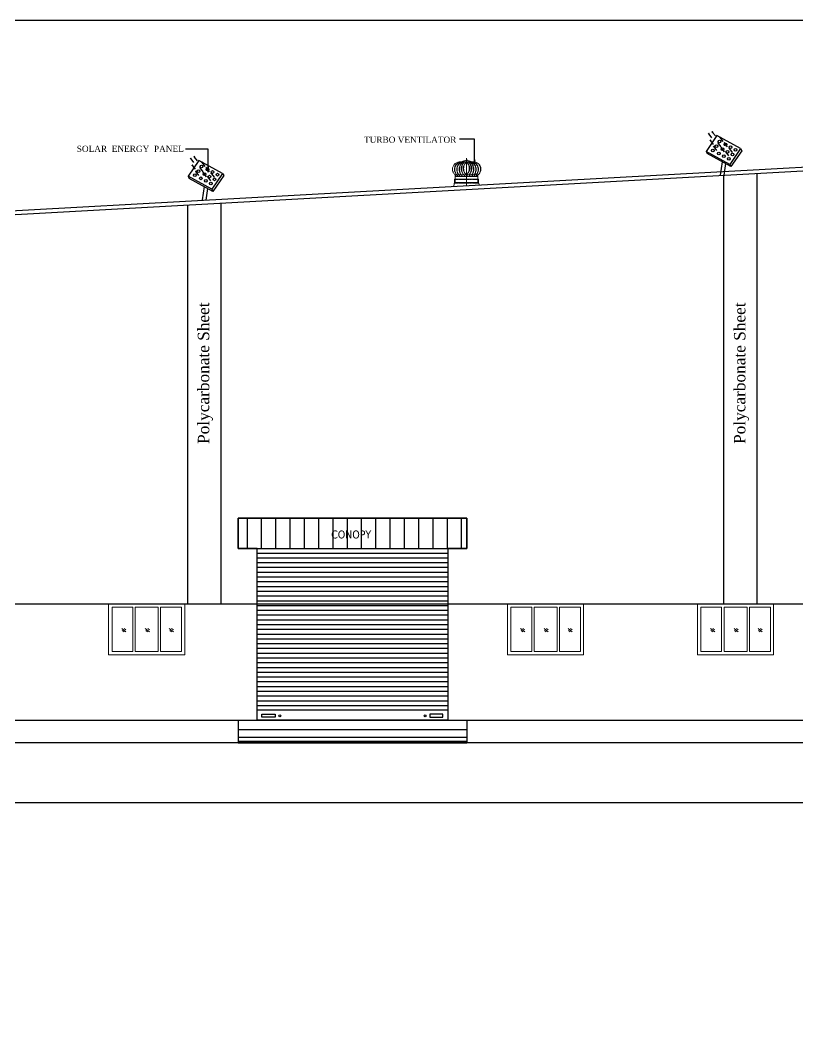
# Model space of a CAD drawing. Header units: metres. Extents: x 31037 to 31490, y -4422 to -3483.
# Drawn here: x 31231.13 to 31251.54, y -4395.07 to -4368.61 of the extents above; entities that cross this region are included whole.
import ezdxf

# ---------------------------------------------------------------- set-up
doc = ezdxf.new("R2010")
doc.units = ezdxf.units.M
doc.header["$LTSCALE"] = 30
doc.header["$MEASUREMENT"] = 0
doc.linetypes.add('DASHDOT', pattern=[1, 0.5, -0.25, 0, -0.25])
doc.layers.get('0').update_dxf_attribs({"color": 30, "lineweight": 40})
for name, color, linetype in [('COLUMN', 2, 'Continuous'), ('JSC-1A-Thin', 254, 'Continuous'), ('JSC-B-Main Wall', 20, 'Continuous'), ('OBJ', 5, 'Continuous')]:
    doc.layers.add(name, color=color, linetype=linetype)
for name, color, linetype, lineweight in [('DIM', 5, 'Continuous', 25), ('HAT', 8, 'Continuous', 18), ('JSC-K-Text 2', 7, 'Continuous', 20), ('JSC-S-Joinerys', 126, 'Continuous', 18), ('TEXT', 11, 'Continuous', 30), ('WINDOW', 3, 'Continuous', 30)]:
    doc.layers.add(name, color=color, linetype=linetype, lineweight=lineweight)
doc.styles.add('DIM', font='times.ttf')
doc.styles.add('JSC-Tahoma', font='tahoma.ttf')
doc.styles.add('ROMANS', font='stylu.ttf', dxfattribs={"width": 0.75})
doc.styles.get("Standard").update_dxf_attribs({"font": 'times.ttf', "height": 0.05})
doc.dimstyles.new('STANDARD$7', dxfattribs={"dimtxt": 0.18, "dimasz": 7, "dimexe": 0.18, "dimexo": 0.0625, "dimgap": 0.09, "dimtad": 0, "dimtih": 1, "dimtoh": 1, "dimdec": 3, "dimzin": 0, "dimdsep": 46, "dimtxsty": 'ROMANS', "dimcen": 0.09, "dimclrd": 3, "dimclrt": 2, "dimaunit": 1, "dimadec": 0, "dimazin": 0, "dimtfac": 1, "dimtdec": 3, "dimtofl": 0, "dimtmove": 2, "dimatfit": 3, "dimfxl": 0, "dimtolj": 1, "dimtzin": 0, "dimarcsym": 0})

# ---------------------------------------------------------------- blocks, each defined once
blk = doc.blocks.new('EGEGRE')
at = {"layer": 'JSC-1A-Thin', "lineweight": 9, "extrusion": (0.000697341, -0.000131776, 1)}
blk.add_line((17325.445, -5309.269, 0), (17325.436, -5309.368), dxfattribs=at)
at = {"layer": 'JSC-1A-Thin', "lineweight": 9, "extrusion": (0.000697341, -0.000131776, 1), "elevation": 12.781}
for points in [[(17325.593, -5308.71), (17325.574, -5308.71), (17325.556, -5308.712), (17325.536, -5308.717), (17325.519, -5308.724), (17325.501, -5308.731), (17325.485, -5308.74), (17325.469, -5308.752), (17325.455, -5308.764), (17325.442, -5308.779), (17325.431, -5308.793), (17325.421, -5308.809), (17325.412, -5308.827), (17325.405, -5308.844), (17325.401, -5308.862), (17325.398, -5308.881), (17325.397, -5308.9), (17325.397, -5308.919), (17325.401, -5308.938), (17325.405, -5308.957), (17325.411, -5308.974), (17325.419, -5308.992), (17325.428, -5309.008), (17325.439, -5309.023), (17325.452, -5309.038), (17325.466, -5309.05)], [(17325.625, -5308.71), (17325.606, -5308.712), (17325.587, -5308.716), (17325.569, -5308.722), (17325.551, -5308.731), (17325.535, -5308.74), (17325.52, -5308.752), (17325.505, -5308.764), (17325.493, -5308.777), (17325.48, -5308.792), (17325.471, -5308.808), (17325.462, -5308.826), (17325.456, -5308.844), (17325.451, -5308.862), (17325.448, -5308.881), (17325.447, -5308.9), (17325.447, -5308.919), (17325.449, -5308.937), (17325.453, -5308.956), (17325.459, -5308.973), (17325.468, -5308.991), (17325.476, -5309.008), (17325.487, -5309.023), (17325.499, -5309.038), (17325.514, -5309.05)], [(17325.625, -5308.71), (17325.605, -5308.715), (17325.587, -5308.721), (17325.568, -5308.729), (17325.551, -5308.739), (17325.535, -5308.75), (17325.52, -5308.764), (17325.506, -5308.779), (17325.495, -5308.793), (17325.484, -5308.811), (17325.475, -5308.829), (17325.468, -5308.847), (17325.462, -5308.867), (17325.459, -5308.885), (17325.458, -5308.905), (17325.459, -5308.926), (17325.461, -5308.946), (17325.466, -5308.965), (17325.472, -5308.984), (17325.48, -5309.002), (17325.489, -5309.019), (17325.501, -5309.035), (17325.514, -5309.05)], [(17325.652, -5308.71), (17325.633, -5308.717), (17325.614, -5308.726), (17325.597, -5308.736), (17325.581, -5308.748), (17325.567, -5308.762), (17325.553, -5308.777), (17325.541, -5308.793), (17325.531, -5308.81), (17325.523, -5308.828), (17325.516, -5308.847), (17325.512, -5308.866), (17325.508, -5308.885), (17325.507, -5308.906), (17325.508, -5308.926), (17325.512, -5308.946), (17325.516, -5308.965), (17325.523, -5308.984), (17325.532, -5309.002), (17325.542, -5309.019), (17325.553, -5309.036), (17325.568, -5309.05)], [(17325.652, -5308.71), (17325.633, -5308.718), (17325.616, -5308.729), (17325.599, -5308.741), (17325.584, -5308.754), (17325.57, -5308.768), (17325.558, -5308.785), (17325.547, -5308.802), (17325.537, -5308.82), (17325.53, -5308.839), (17325.524, -5308.858), (17325.52, -5308.878), (17325.517, -5308.899), (17325.517, -5308.919), (17325.52, -5308.939), (17325.523, -5308.959), (17325.528, -5308.98), (17325.535, -5308.998), (17325.545, -5309.017), (17325.556, -5309.033), (17325.568, -5309.049)], [(17325.679, -5308.709), (17325.662, -5308.72), (17325.645, -5308.733), (17325.631, -5308.747), (17325.617, -5308.763), (17325.605, -5308.78), (17325.595, -5308.798), (17325.586, -5308.817), (17325.579, -5308.837), (17325.574, -5308.856), (17325.57, -5308.877), (17325.569, -5308.898), (17325.57, -5308.919), (17325.572, -5308.939), (17325.577, -5308.959), (17325.583, -5308.98), (17325.592, -5308.998), (17325.602, -5309.017), (17325.613, -5309.034), (17325.626, -5309.05)], [(17325.679, -5308.709), (17325.663, -5308.722), (17325.648, -5308.737), (17325.634, -5308.754), (17325.622, -5308.77), (17325.611, -5308.789), (17325.602, -5308.808), (17325.593, -5308.828), (17325.587, -5308.848), (17325.584, -5308.869), (17325.581, -5308.89), (17325.581, -5308.911), (17325.582, -5308.932), (17325.586, -5308.954), (17325.591, -5308.974), (17325.597, -5308.994), (17325.606, -5309.013), (17325.616, -5309.032), (17325.629, -5309.05)], [(17325.593, -5308.71), (17325.939, -5308.71)], [(17325.907, -5308.71), (17325.885, -5308.699), (17325.861, -5308.691), (17325.838, -5308.684), (17325.815, -5308.679), (17325.79, -5308.676), (17325.766, -5308.675), (17325.742, -5308.676), (17325.716, -5308.679), (17325.693, -5308.684), (17325.67, -5308.691), (17325.647, -5308.699), (17325.625, -5308.71)], [(17325.713, -5308.71), (17325.698, -5308.722), (17325.683, -5308.737), (17325.67, -5308.754), (17325.659, -5308.77), (17325.649, -5308.788), (17325.641, -5308.807), (17325.634, -5308.826), (17325.629, -5308.846), (17325.626, -5308.866), (17325.625, -5308.886), (17325.626, -5308.906), (17325.629, -5308.927), (17325.633, -5308.946), (17325.639, -5308.966), (17325.647, -5308.985), (17325.657, -5309.003), (17325.668, -5309.02), (17325.681, -5309.036), (17325.695, -5309.051)], [(17325.713, -5308.709), (17325.698, -5308.725), (17325.684, -5308.743), (17325.672, -5308.761), (17325.662, -5308.781), (17325.653, -5308.801), (17325.647, -5308.821), (17325.641, -5308.844), (17325.639, -5308.865), (17325.637, -5308.887), (17325.638, -5308.909), (17325.641, -5308.931), (17325.645, -5308.952), (17325.652, -5308.973), (17325.66, -5308.994), (17325.67, -5309.013), (17325.681, -5309.032), (17325.695, -5309.05)], [(17325.765, -5308.71), (17325.75, -5308.722), (17325.735, -5308.737), (17325.723, -5308.752), (17325.712, -5308.768), (17325.702, -5308.785), (17325.694, -5308.803), (17325.688, -5308.821), (17325.684, -5308.841), (17325.681, -5308.86), (17325.68, -5308.88), (17325.681, -5308.9), (17325.684, -5308.919), (17325.689, -5308.938), (17325.695, -5308.957), (17325.703, -5308.975), (17325.713, -5308.992), (17325.724, -5309.009), (17325.737, -5309.023), (17325.751, -5309.037), (17325.767, -5309.049)], [(17325.766, -5308.71), (17325.75, -5308.725), (17325.737, -5308.741), (17325.725, -5308.758), (17325.714, -5308.777), (17325.706, -5308.797), (17325.699, -5308.817), (17325.694, -5308.837), (17325.691, -5308.858), (17325.69, -5308.88), (17325.691, -5308.901), (17325.694, -5308.922), (17325.699, -5308.943), (17325.706, -5308.963), (17325.714, -5308.983), (17325.725, -5309.001), (17325.737, -5309.019), (17325.75, -5309.035), (17325.766, -5309.05)], [(17325.754, -5308.667), (17325.777, -5308.667), (17325.777, -5308.674), (17325.754, -5308.674), (17325.754, -5308.667)], [(17325.761, -5308.637), (17325.77, -5308.637)], [(17325.761, -5308.637), (17325.761, -5308.667)], [(17325.762, -5309.05), (17325.777, -5309.035), (17325.79, -5309.019), (17325.803, -5309.001), (17325.813, -5308.983), (17325.822, -5308.963), (17325.828, -5308.943), (17325.834, -5308.922), (17325.836, -5308.901), (17325.837, -5308.88), (17325.836, -5308.858), (17325.834, -5308.837), (17325.828, -5308.817), (17325.822, -5308.797), (17325.813, -5308.777), (17325.803, -5308.758), (17325.79, -5308.741), (17325.777, -5308.725), (17325.762, -5308.71)], [(17325.762, -5309.049), (17325.777, -5309.037), (17325.791, -5309.023), (17325.804, -5309.009), (17325.815, -5308.992), (17325.825, -5308.975), (17325.834, -5308.957), (17325.84, -5308.938), (17325.844, -5308.919), (17325.848, -5308.9), (17325.848, -5308.88), (17325.848, -5308.86), (17325.844, -5308.841), (17325.84, -5308.821), (17325.834, -5308.803), (17325.826, -5308.785), (17325.817, -5308.768), (17325.806, -5308.752), (17325.793, -5308.737), (17325.779, -5308.722), (17325.763, -5308.71)], [(17325.77, -5308.637), (17325.77, -5308.667)], [(17325.833, -5309.05), (17325.846, -5309.032), (17325.858, -5309.013), (17325.868, -5308.994), (17325.876, -5308.973), (17325.882, -5308.952), (17325.887, -5308.931), (17325.89, -5308.909), (17325.89, -5308.887), (17325.889, -5308.865), (17325.886, -5308.844), (17325.881, -5308.821), (17325.874, -5308.801), (17325.866, -5308.781), (17325.855, -5308.761), (17325.844, -5308.743), (17325.83, -5308.725), (17325.815, -5308.709)], [(17325.834, -5309.051), (17325.848, -5309.036), (17325.86, -5309.02), (17325.871, -5309.003), (17325.881, -5308.985), (17325.889, -5308.966), (17325.895, -5308.946), (17325.899, -5308.927), (17325.903, -5308.906), (17325.903, -5308.886), (17325.903, -5308.866), (17325.899, -5308.846), (17325.894, -5308.826), (17325.888, -5308.807), (17325.88, -5308.788), (17325.869, -5308.77), (17325.859, -5308.754), (17325.845, -5308.737), (17325.831, -5308.722), (17325.815, -5308.71)], [(17325.9, -5309.05), (17325.912, -5309.032), (17325.922, -5309.013), (17325.931, -5308.994), (17325.937, -5308.974), (17325.942, -5308.954), (17325.946, -5308.932), (17325.947, -5308.911), (17325.946, -5308.89), (17325.944, -5308.869), (17325.941, -5308.848), (17325.935, -5308.828), (17325.927, -5308.808), (17325.917, -5308.789), (17325.907, -5308.77), (17325.894, -5308.754), (17325.88, -5308.737), (17325.865, -5308.722), (17325.849, -5308.709)], [(17325.903, -5309.05), (17325.915, -5309.034), (17325.927, -5309.017), (17325.936, -5308.998), (17325.945, -5308.98), (17325.951, -5308.959), (17325.955, -5308.939), (17325.959, -5308.919), (17325.959, -5308.898), (17325.958, -5308.877), (17325.955, -5308.856), (17325.95, -5308.837), (17325.942, -5308.817), (17325.934, -5308.798), (17325.923, -5308.78), (17325.911, -5308.763), (17325.898, -5308.747), (17325.882, -5308.733), (17325.867, -5308.72), (17325.849, -5308.709)], [(17325.961, -5309.049), (17325.973, -5309.033), (17325.983, -5309.017), (17325.992, -5308.998), (17326, -5308.98), (17326.005, -5308.959), (17326.009, -5308.939), (17326.011, -5308.919), (17326.011, -5308.899), (17326.009, -5308.878), (17326.005, -5308.858), (17325.999, -5308.839), (17325.991, -5308.82), (17325.982, -5308.802), (17325.971, -5308.785), (17325.959, -5308.768), (17325.944, -5308.754), (17325.929, -5308.741), (17325.913, -5308.729), (17325.895, -5308.718), (17325.877, -5308.71)], [(17325.961, -5309.05), (17325.974, -5309.036), (17325.986, -5309.019), (17325.997, -5309.002), (17326.005, -5308.984), (17326.012, -5308.965), (17326.017, -5308.946), (17326.02, -5308.926), (17326.02, -5308.906), (17326.02, -5308.885), (17326.017, -5308.866), (17326.012, -5308.847), (17326.005, -5308.828), (17325.997, -5308.81), (17325.987, -5308.793), (17325.974, -5308.777), (17325.961, -5308.762), (17325.946, -5308.748), (17325.931, -5308.736), (17325.914, -5308.726), (17325.896, -5308.717), (17325.877, -5308.71)], [(17325.903, -5308.71), (17325.922, -5308.712), (17325.941, -5308.716), (17325.959, -5308.722), (17325.976, -5308.731), (17325.992, -5308.74), (17326.007, -5308.752), (17326.022, -5308.764), (17326.035, -5308.777), (17326.047, -5308.792), (17326.056, -5308.808), (17326.065, -5308.826), (17326.072, -5308.844), (17326.077, -5308.862), (17326.08, -5308.881), (17326.081, -5308.9), (17326.08, -5308.919), (17326.078, -5308.937), (17326.074, -5308.956), (17326.068, -5308.973), (17326.06, -5308.991), (17326.051, -5309.008), (17326.04, -5309.023), (17326.028, -5309.038), (17326.014, -5309.05), (17326.027, -5309.035), (17326.038, -5309.019), (17326.049, -5309.002), (17326.056, -5308.984), (17326.063, -5308.965), (17326.068, -5308.946), (17326.07, -5308.926), (17326.07, -5308.905), (17326.069, -5308.885), (17326.066, -5308.867), (17326.06, -5308.847), (17326.053, -5308.829), (17326.045, -5308.811), (17326.034, -5308.793), (17326.022, -5308.779), (17326.008, -5308.764), (17325.994, -5308.75), (17325.978, -5308.739), (17325.96, -5308.729), (17325.942, -5308.721), (17325.923, -5308.715), (17325.904, -5308.71)], [(17326.065, -5309.049), (17326.08, -5309.038), (17326.093, -5309.024), (17326.106, -5309.01), (17326.116, -5308.994), (17326.126, -5308.977), (17326.133, -5308.961), (17326.138, -5308.943), (17326.142, -5308.923), (17326.144, -5308.905), (17326.144, -5308.886), (17326.142, -5308.867), (17326.138, -5308.849), (17326.132, -5308.831), (17326.125, -5308.814), (17326.116, -5308.798), (17326.105, -5308.782), (17326.092, -5308.767), (17326.079, -5308.754), (17326.063, -5308.743), (17326.049, -5308.733), (17326.031, -5308.724), (17326.013, -5308.718), (17325.995, -5308.713), (17325.977, -5308.71), (17325.958, -5308.709), (17325.939, -5308.71)], [(17326.066, -5309.05), (17326.08, -5309.038), (17326.093, -5309.023), (17326.104, -5309.008), (17326.114, -5308.992), (17326.122, -5308.974), (17326.127, -5308.957), (17326.132, -5308.938), (17326.135, -5308.919), (17326.135, -5308.9), (17326.134, -5308.881), (17326.131, -5308.862), (17326.126, -5308.844), (17326.12, -5308.827), (17326.111, -5308.809), (17326.101, -5308.793), (17326.09, -5308.779), (17326.077, -5308.764), (17326.063, -5308.752), (17326.047, -5308.74), (17326.031, -5308.731), (17326.013, -5308.724), (17325.996, -5308.717), (17325.977, -5308.712), (17325.959, -5308.71), (17325.94, -5308.71)], [(17325.441, -5309.268), (17325.466, -5309.268)], [(17325.451, -5309.159), (17326.08, -5309.159)], [(17326.08, -5309.254), (17325.451, -5309.254), (17325.451, -5309.159)], [(17325.466, -5309.05), (17326.066, -5309.05)], [(17325.466, -5309.05), (17325.497, -5309.093)], [(17325.466, -5309.159), (17325.466, -5309.05)], [(17325.466, -5309.093), (17326.066, -5309.093)], [(17325.466, -5309.169), (17325.467, -5309.169)], [(17325.466, -5309.169), (17325.466, -5309.17)], [(17325.466, -5309.172), (17325.466, -5309.173)], [(17325.466, -5309.174), (17325.466, -5309.176)], [(17325.466, -5309.176), (17325.466, -5309.178)], [(17325.466, -5309.179), (17325.466, -5309.182)], [(17325.466, -5309.182), (17325.466, -5309.184)], [(17325.466, -5309.184), (17325.466, -5309.186)], [(17325.466, -5309.187), (17325.466, -5309.19)], [(17325.466, -5309.191), (17325.466, -5309.192)], [(17325.466, -5309.193), (17325.466, -5309.195)], [(17325.466, -5309.195), (17325.466, -5309.197)], [(17325.466, -5309.199), (17325.466, -5309.201)], [(17325.466, -5309.201), (17325.466, -5309.203)], [(17325.466, -5309.203), (17325.466, -5309.205)], [(17325.466, -5309.206), (17325.466, -5309.209)], [(17325.466, -5309.209), (17325.466, -5309.211)], [(17325.466, -5309.212), (17325.466, -5309.214)], [(17325.466, -5309.214), (17325.466, -5309.217)], [(17325.466, -5309.218), (17325.466, -5309.22)], [(17325.466, -5309.22), (17325.466, -5309.222)], [(17325.466, -5309.222), (17325.466, -5309.224)], [(17325.466, -5309.225), (17325.466, -5309.228)], [(17325.466, -5309.228), (17325.466, -5309.23)], [(17325.466, -5309.231), (17325.466, -5309.232)], [(17325.466, -5309.233), (17325.466, -5309.236)], [(17325.466, -5309.237), (17325.466, -5309.239)], [(17325.466, -5309.239), (17325.466, -5309.241)], [(17325.466, -5309.241), (17325.466, -5309.243)], [(17325.466, -5309.245), (17325.466, -5309.247)], [(17325.466, -5309.247), (17325.466, -5309.249)], [(17325.466, -5309.25), (17325.466, -5309.251)], [(17325.466, -5309.252), (17325.466, -5309.255)], [(17325.466, -5309.255), (17325.466, -5309.258)], [(17325.466, -5309.258), (17325.466, -5309.26)], [(17325.466, -5309.261), (17325.466, -5309.263)], [(17325.466, -5309.264), (17325.466, -5309.266)], [(17325.466, -5309.266), (17325.466, -5309.268)], [(17325.466, -5309.268), (17325.467, -5309.268)], [(17325.468, -5309.169), (17325.47, -5309.169)], [(17325.468, -5309.268), (17325.47, -5309.268)], [(17325.47, -5309.169), (17325.472, -5309.169)], [(17325.47, -5309.268), (17325.472, -5309.268)], [(17325.474, -5309.169), (17325.475, -5309.169)], [(17325.474, -5309.268), (17325.475, -5309.268)], [(17325.476, -5309.169), (17325.478, -5309.169)], [(17325.476, -5309.268), (17325.478, -5309.268)], [(17325.478, -5309.169), (17325.48, -5309.169)], [(17325.478, -5309.268), (17325.48, -5309.268)], [(17325.481, -5309.169), (17325.483, -5309.169)], [(17325.481, -5309.268), (17325.483, -5309.268)], [(17325.484, -5309.169), (17325.486, -5309.169)], [(17325.484, -5309.268), (17325.486, -5309.268)], [(17325.487, -5309.169), (17325.489, -5309.169)], [(17325.487, -5309.268), (17325.489, -5309.268)], [(17325.489, -5309.169), (17325.491, -5309.169)], [(17325.489, -5309.268), (17325.491, -5309.268)], [(17325.493, -5309.169), (17325.494, -5309.169)], [(17325.493, -5309.268), (17325.494, -5309.268)], [(17325.495, -5309.169), (17325.497, -5309.169)], [(17325.495, -5309.268), (17325.497, -5309.268)], [(17325.497, -5309.169), (17325.499, -5309.169)], [(17325.497, -5309.268), (17325.499, -5309.268)], [(17325.501, -5309.169), (17325.502, -5309.169)], [(17325.501, -5309.268), (17325.502, -5309.268)], [(17325.503, -5309.169), (17325.505, -5309.169)], [(17325.503, -5309.268), (17325.505, -5309.268)], [(17325.505, -5309.169), (17325.507, -5309.169)], [(17325.505, -5309.268), (17325.507, -5309.268)], [(17325.508, -5309.169), (17325.51, -5309.169)], [(17325.508, -5309.268), (17325.51, -5309.268)], [(17325.512, -5309.169), (17325.513, -5309.169)], [(17325.512, -5309.268), (17325.513, -5309.268)], [(17325.514, -5309.05), (17325.545, -5309.093)], [(17325.514, -5309.169), (17325.516, -5309.169)], [(17325.514, -5309.268), (17325.516, -5309.268)], [(17325.516, -5309.169), (17325.519, -5309.169)], [(17325.516, -5309.268), (17325.519, -5309.268)], [(17325.52, -5309.169), (17325.521, -5309.169)], [(17325.52, -5309.268), (17325.521, -5309.268)], [(17325.522, -5309.169), (17325.524, -5309.169)], [(17325.522, -5309.268), (17325.524, -5309.268)], [(17325.524, -5309.169), (17325.526, -5309.169)], [(17325.524, -5309.268), (17325.526, -5309.268)], [(17325.527, -5309.169), (17325.529, -5309.169)], [(17325.527, -5309.268), (17325.529, -5309.268)], [(17325.53, -5309.169), (17325.532, -5309.169)], [(17325.53, -5309.268), (17325.532, -5309.268)], [(17325.533, -5309.169), (17325.535, -5309.169)], [(17325.533, -5309.268), (17325.535, -5309.268)], [(17325.535, -5309.169), (17325.538, -5309.169)], [(17325.535, -5309.268), (17325.538, -5309.268)], [(17325.539, -5309.169), (17325.54, -5309.169)], [(17325.539, -5309.268), (17325.54, -5309.268)], [(17325.541, -5309.169), (17325.543, -5309.169)], [(17325.541, -5309.268), (17325.543, -5309.268)], [(17325.543, -5309.169), (17325.545, -5309.169)], [(17325.543, -5309.268), (17325.545, -5309.268)], [(17325.547, -5309.169), (17325.548, -5309.169)], [(17325.547, -5309.268), (17325.548, -5309.268)], [(17325.549, -5309.169), (17325.551, -5309.169)], [(17325.549, -5309.268), (17325.551, -5309.268)], [(17325.551, -5309.169), (17325.553, -5309.169)], [(17325.551, -5309.268), (17325.553, -5309.268)], [(17325.554, -5309.169), (17325.557, -5309.169)], [(17325.554, -5309.268), (17325.557, -5309.268)], [(17325.558, -5309.169), (17325.559, -5309.169)], [(17325.558, -5309.268), (17325.559, -5309.268)], [(17325.56, -5309.169), (17325.562, -5309.169)], [(17325.56, -5309.268), (17325.562, -5309.268)], [(17325.562, -5309.169), (17325.565, -5309.169)], [(17325.562, -5309.268), (17325.565, -5309.268)], [(17325.566, -5309.169), (17325.567, -5309.169)], [(17325.566, -5309.268), (17325.567, -5309.268)], [(17325.567, -5309.05), (17325.599, -5309.093)], [(17325.568, -5309.169), (17325.57, -5309.169)], [(17325.568, -5309.268), (17325.57, -5309.268)], [(17325.57, -5309.169), (17325.572, -5309.169)], [(17325.57, -5309.268), (17325.572, -5309.268)], [(17325.574, -5309.169), (17325.576, -5309.169)], [(17325.574, -5309.268), (17325.576, -5309.268)], [(17325.576, -5309.169), (17325.578, -5309.169)], [(17325.576, -5309.268), (17325.578, -5309.268)], [(17325.579, -5309.169), (17325.581, -5309.169)], [(17325.579, -5309.268), (17325.581, -5309.268)], [(17325.581, -5309.169), (17325.584, -5309.169)], [(17325.581, -5309.268), (17325.584, -5309.268)], [(17325.585, -5309.169), (17325.586, -5309.169)], [(17325.585, -5309.268), (17325.586, -5309.268)], [(17325.587, -5309.169), (17325.589, -5309.169)], [(17325.587, -5309.268), (17325.589, -5309.268)], [(17325.589, -5309.169), (17325.592, -5309.169)], [(17325.589, -5309.268), (17325.592, -5309.268)], [(17325.593, -5309.169), (17325.595, -5309.169)], [(17325.593, -5309.268), (17325.595, -5309.268)], [(17325.595, -5309.169), (17325.597, -5309.169)], [(17325.595, -5309.268), (17325.597, -5309.268)], [(17325.597, -5309.169), (17325.599, -5309.169)], [(17325.597, -5309.268), (17325.599, -5309.268)], [(17325.6, -5309.169), (17325.603, -5309.169)], [(17325.6, -5309.268), (17325.603, -5309.268)], [(17325.604, -5309.169), (17325.605, -5309.169)], [(17325.604, -5309.268), (17325.605, -5309.268)], [(17325.606, -5309.169), (17325.608, -5309.169)], [(17325.606, -5309.268), (17325.608, -5309.268)], [(17325.608, -5309.169), (17325.611, -5309.169)], [(17325.608, -5309.268), (17325.611, -5309.268)], [(17325.612, -5309.169), (17325.614, -5309.169)], [(17325.612, -5309.268), (17325.614, -5309.268)], [(17325.614, -5309.169), (17325.616, -5309.169)], [(17325.614, -5309.268), (17325.616, -5309.268)], [(17325.616, -5309.169), (17325.618, -5309.169)], [(17325.616, -5309.268), (17325.618, -5309.268)], [(17325.62, -5309.169), (17325.622, -5309.169)], [(17325.62, -5309.268), (17325.622, -5309.268)], [(17325.622, -5309.169), (17325.624, -5309.169)], [(17325.622, -5309.268), (17325.624, -5309.268)], [(17325.625, -5309.169), (17325.627, -5309.169)], [(17325.625, -5309.268), (17325.627, -5309.268)], [(17325.626, -5309.05), (17325.658, -5309.093)], [(17325.627, -5309.169), (17325.63, -5309.169)], [(17325.627, -5309.268), (17325.63, -5309.268)], [(17325.631, -5309.169), (17325.633, -5309.169)], [(17325.631, -5309.268), (17325.633, -5309.268)], [(17325.633, -5309.169), (17325.635, -5309.169)], [(17325.633, -5309.268), (17325.635, -5309.268)], [(17325.635, -5309.169), (17325.638, -5309.169)], [(17325.635, -5309.268), (17325.638, -5309.268)], [(17325.639, -5309.169), (17325.641, -5309.169)], [(17325.639, -5309.268), (17325.641, -5309.268)], [(17325.641, -5309.169), (17325.643, -5309.169)], [(17325.641, -5309.268), (17325.643, -5309.268)], [(17325.644, -5309.169), (17325.645, -5309.169)], [(17325.644, -5309.268), (17325.645, -5309.268)], [(17325.647, -5309.169), (17325.649, -5309.169)], [(17325.647, -5309.268), (17325.649, -5309.268)], [(17325.65, -5309.169), (17325.652, -5309.169)], [(17325.65, -5309.268), (17325.652, -5309.268)], [(17325.652, -5309.169), (17325.654, -5309.169)], [(17325.652, -5309.268), (17325.654, -5309.268)], [(17325.654, -5309.169), (17325.657, -5309.169)], [(17325.654, -5309.268), (17325.657, -5309.268)], [(17325.658, -5309.169), (17325.66, -5309.169)], [(17325.658, -5309.268), (17325.66, -5309.268)], [(17325.66, -5309.169), (17325.662, -5309.169)], [(17325.66, -5309.268), (17325.662, -5309.268)], [(17325.663, -5309.169), (17325.665, -5309.169)], [(17325.663, -5309.268), (17325.665, -5309.268)], [(17325.666, -5309.169), (17325.668, -5309.169)], [(17325.666, -5309.268), (17325.668, -5309.268)], [(17325.668, -5309.169), (17325.67, -5309.169)], [(17325.668, -5309.268), (17325.67, -5309.268)], [(17325.671, -5309.169), (17325.673, -5309.169)], [(17325.671, -5309.268), (17325.673, -5309.268)], [(17325.673, -5309.169), (17325.676, -5309.169)], [(17325.673, -5309.268), (17325.676, -5309.268)], [(17325.677, -5309.169), (17325.679, -5309.169)], [(17325.677, -5309.268), (17325.679, -5309.268)], [(17325.679, -5309.169), (17325.681, -5309.169)], [(17325.679, -5309.268), (17325.681, -5309.268)], [(17325.682, -5309.169), (17325.684, -5309.169)], [(17325.682, -5309.268), (17325.684, -5309.268)], [(17325.685, -5309.169), (17325.687, -5309.169)], [(17325.685, -5309.268), (17325.687, -5309.268)], [(17325.687, -5309.169), (17325.689, -5309.169)], [(17325.687, -5309.268), (17325.689, -5309.268)], [(17325.69, -5309.169), (17325.691, -5309.169)], [(17325.69, -5309.268), (17325.691, -5309.268)], [(17325.693, -5309.169), (17325.695, -5309.169)], [(17325.693, -5309.268), (17325.695, -5309.268)], [(17325.695, -5309.05), (17325.726, -5309.093)], [(17325.696, -5309.169), (17325.698, -5309.169)], [(17325.696, -5309.268), (17325.698, -5309.268)], [(17325.698, -5309.169), (17325.7, -5309.169)], [(17325.698, -5309.268), (17325.7, -5309.268)], [(17325.702, -5309.169), (17325.703, -5309.169)], [(17325.702, -5309.268), (17325.703, -5309.268)], [(17325.704, -5309.169), (17325.706, -5309.169)], [(17325.704, -5309.268), (17325.706, -5309.268)], [(17325.706, -5309.169), (17325.708, -5309.169)], [(17325.706, -5309.268), (17325.708, -5309.268)], [(17325.709, -5309.169), (17325.711, -5309.169)], [(17325.709, -5309.268), (17325.711, -5309.268)], [(17325.712, -5309.169), (17325.714, -5309.169)], [(17325.712, -5309.268), (17325.714, -5309.268)], [(17325.714, -5309.169), (17325.716, -5309.169)], [(17325.714, -5309.268), (17325.716, -5309.268)], [(17325.717, -5309.169), (17325.719, -5309.169)], [(17325.717, -5309.268), (17325.719, -5309.268)], [(17325.721, -5309.169), (17325.722, -5309.169)], [(17325.721, -5309.268), (17325.722, -5309.268)], [(17325.723, -5309.169), (17325.725, -5309.169)], [(17325.723, -5309.268), (17325.725, -5309.268)], [(17325.725, -5309.169), (17325.727, -5309.169)], [(17325.725, -5309.268), (17325.727, -5309.268)], [(17325.728, -5309.169), (17325.73, -5309.169)], [(17325.728, -5309.268), (17325.73, -5309.268)], [(17325.731, -5309.169), (17325.733, -5309.169)], [(17325.731, -5309.268), (17325.733, -5309.268)], [(17325.733, -5309.169), (17325.735, -5309.169)], [(17325.733, -5309.268), (17325.735, -5309.268)], [(17325.736, -5309.169), (17325.738, -5309.169)], [(17325.736, -5309.268), (17325.738, -5309.268)], [(17325.739, -5309.169), (17325.741, -5309.169)], [(17325.739, -5309.268), (17325.741, -5309.268)], [(17325.742, -5309.169), (17325.744, -5309.169)], [(17325.742, -5309.268), (17325.744, -5309.268)], [(17325.744, -5309.169), (17325.746, -5309.169)], [(17325.744, -5309.268), (17325.746, -5309.268)], [(17325.748, -5309.169), (17325.749, -5309.169)], [(17325.748, -5309.268), (17325.749, -5309.268)], [(17325.75, -5309.169), (17325.752, -5309.169)], [(17325.75, -5309.268), (17325.752, -5309.268)], [(17325.752, -5309.169), (17325.754, -5309.169)], [(17325.752, -5309.268), (17325.754, -5309.268)], [(17325.755, -5309.169), (17325.757, -5309.169)], [(17325.755, -5309.268), (17325.757, -5309.268)], [(17325.758, -5309.169), (17325.76, -5309.169)], [(17325.758, -5309.268), (17325.76, -5309.268)], [(17325.76, -5309.169), (17325.762, -5309.169)], [(17325.76, -5309.268), (17325.762, -5309.268)], [(17325.762, -5309.05), (17325.794, -5309.093)], [(17325.763, -5309.169), (17325.766, -5309.169)], [(17325.763, -5309.268), (17325.766, -5309.268)], [(17325.767, -5309.169), (17325.768, -5309.169)], [(17325.767, -5309.268), (17325.768, -5309.268)], [(17325.769, -5309.169), (17325.771, -5309.169)], [(17325.769, -5309.268), (17325.771, -5309.268)], [(17325.771, -5309.169), (17325.773, -5309.169)], [(17325.771, -5309.268), (17325.773, -5309.268)], [(17325.775, -5309.169), (17325.776, -5309.169)], [(17325.775, -5309.268), (17325.776, -5309.268)], [(17325.777, -5309.169), (17325.779, -5309.169)], [(17325.777, -5309.268), (17325.779, -5309.268)], [(17325.779, -5309.169), (17325.781, -5309.169)], [(17325.779, -5309.268), (17325.781, -5309.268)], [(17325.782, -5309.169), (17325.785, -5309.169)], [(17325.782, -5309.268), (17325.785, -5309.268)], [(17325.785, -5309.169), (17325.787, -5309.169)], [(17325.785, -5309.268), (17325.787, -5309.268)], [(17325.788, -5309.169), (17325.79, -5309.169)], [(17325.788, -5309.268), (17325.79, -5309.268)], [(17325.79, -5309.169), (17325.793, -5309.169)], [(17325.79, -5309.268), (17325.793, -5309.268)], [(17325.794, -5309.169), (17325.795, -5309.169)], [(17325.794, -5309.268), (17325.795, -5309.268)], [(17325.796, -5309.169), (17325.798, -5309.169)], [(17325.796, -5309.268), (17325.798, -5309.268)], [(17325.798, -5309.169), (17325.8, -5309.169)], [(17325.798, -5309.268), (17325.8, -5309.268)], [(17325.801, -5309.169), (17325.804, -5309.169)], [(17325.801, -5309.268), (17325.804, -5309.268)], [(17325.804, -5309.169), (17325.806, -5309.169)], [(17325.804, -5309.268), (17325.806, -5309.268)], [(17325.806, -5309.169), (17325.808, -5309.169)], [(17325.806, -5309.268), (17325.808, -5309.268)], [(17325.809, -5309.169), (17325.812, -5309.169)], [(17325.809, -5309.268), (17325.812, -5309.268)], [(17325.813, -5309.169), (17325.814, -5309.169)], [(17325.813, -5309.268), (17325.814, -5309.268)], [(17325.815, -5309.169), (17325.817, -5309.169)], [(17325.815, -5309.268), (17325.817, -5309.268)], [(17325.817, -5309.169), (17325.819, -5309.169)], [(17325.817, -5309.268), (17325.819, -5309.268)], [(17325.821, -5309.169), (17325.823, -5309.169)], [(17325.821, -5309.268), (17325.823, -5309.268)], [(17325.823, -5309.169), (17325.825, -5309.169)], [(17325.823, -5309.268), (17325.825, -5309.268)], [(17325.825, -5309.169), (17325.827, -5309.169)], [(17325.825, -5309.268), (17325.827, -5309.268)], [(17325.828, -5309.169), (17325.831, -5309.169)], [(17325.828, -5309.268), (17325.831, -5309.268)], [(17325.831, -5309.169), (17325.833, -5309.169)], [(17325.831, -5309.268), (17325.833, -5309.268)], [(17325.834, -5309.05), (17325.865, -5309.093)], [(17325.834, -5309.169), (17325.836, -5309.169)], [(17325.834, -5309.268), (17325.836, -5309.268)], [(17325.836, -5309.169), (17325.839, -5309.169)], [(17325.836, -5309.268), (17325.839, -5309.268)], [(17325.84, -5309.169), (17325.842, -5309.169)], [(17325.84, -5309.268), (17325.842, -5309.268)], [(17325.842, -5309.169), (17325.844, -5309.169)], [(17325.842, -5309.268), (17325.844, -5309.268)], [(17325.844, -5309.169), (17325.846, -5309.169)], [(17325.844, -5309.268), (17325.846, -5309.268)], [(17325.848, -5309.169), (17325.85, -5309.169)], [(17325.848, -5309.268), (17325.85, -5309.268)], [(17325.85, -5309.169), (17325.852, -5309.169)], [(17325.85, -5309.268), (17325.852, -5309.268)], [(17325.853, -5309.169), (17325.854, -5309.169)], [(17325.853, -5309.268), (17325.854, -5309.268)], [(17325.855, -5309.169), (17325.858, -5309.169)], [(17325.855, -5309.268), (17325.858, -5309.268)], [(17325.859, -5309.169), (17325.861, -5309.169)], [(17325.859, -5309.268), (17325.861, -5309.268)], [(17325.861, -5309.169), (17325.863, -5309.169)], [(17325.861, -5309.268), (17325.863, -5309.268)], [(17325.864, -5309.169), (17325.866, -5309.169)], [(17325.864, -5309.268), (17325.866, -5309.268)], [(17325.867, -5309.169), (17325.869, -5309.169)], [(17325.867, -5309.268), (17325.869, -5309.268)], [(17325.869, -5309.169), (17325.871, -5309.169)], [(17325.869, -5309.268), (17325.871, -5309.268)], [(17325.872, -5309.169), (17325.873, -5309.169)], [(17325.872, -5309.268), (17325.873, -5309.268)], [(17325.874, -5309.169), (17325.877, -5309.169)], [(17325.874, -5309.268), (17325.877, -5309.268)], [(17325.877, -5309.169), (17325.88, -5309.169)], [(17325.877, -5309.268), (17325.88, -5309.268)], [(17325.88, -5309.169), (17325.882, -5309.169)], [(17325.88, -5309.268), (17325.882, -5309.268)], [(17325.883, -5309.169), (17325.885, -5309.169)], [(17325.883, -5309.268), (17325.885, -5309.268)], [(17325.886, -5309.169), (17325.888, -5309.169)], [(17325.886, -5309.268), (17325.888, -5309.268)], [(17325.888, -5309.169), (17325.89, -5309.169)], [(17325.888, -5309.268), (17325.89, -5309.268)], [(17325.891, -5309.169), (17325.892, -5309.169)], [(17325.891, -5309.268), (17325.892, -5309.268)], [(17325.894, -5309.169), (17325.896, -5309.169)], [(17325.894, -5309.268), (17325.896, -5309.268)], [(17325.896, -5309.169), (17325.898, -5309.169)], [(17325.896, -5309.268), (17325.898, -5309.268)], [(17325.899, -5309.169), (17325.9, -5309.169)], [(17325.899, -5309.268), (17325.9, -5309.268)], [(17325.901, -5309.05), (17325.934, -5309.093)], [(17325.903, -5309.169), (17325.904, -5309.169)], [(17325.903, -5309.268), (17325.904, -5309.268)], [(17325.905, -5309.169), (17325.907, -5309.169)], [(17325.905, -5309.268), (17325.907, -5309.268)], [(17325.907, -5309.169), (17325.909, -5309.169)], [(17325.907, -5309.268), (17325.909, -5309.268)], [(17325.91, -5309.169), (17325.912, -5309.169)], [(17325.91, -5309.268), (17325.912, -5309.268)], [(17325.913, -5309.169), (17325.915, -5309.169)], [(17325.913, -5309.268), (17325.915, -5309.268)], [(17325.915, -5309.169), (17325.917, -5309.169)], [(17325.915, -5309.268), (17325.917, -5309.268)], [(17325.918, -5309.169), (17325.919, -5309.169)], [(17325.918, -5309.268), (17325.919, -5309.268)], [(17325.921, -5309.169), (17325.923, -5309.169)], [(17325.921, -5309.268), (17325.923, -5309.268)], [(17325.923, -5309.169), (17325.926, -5309.169)], [(17325.923, -5309.268), (17325.926, -5309.268)], [(17325.926, -5309.169), (17325.928, -5309.169)], [(17325.926, -5309.268), (17325.928, -5309.268)], [(17325.929, -5309.169), (17325.931, -5309.169)], [(17325.929, -5309.268), (17325.931, -5309.268)], [(17325.932, -5309.169), (17325.934, -5309.169)], [(17325.932, -5309.268), (17325.934, -5309.268)], [(17325.934, -5309.169), (17325.936, -5309.169)], [(17325.934, -5309.268), (17325.936, -5309.268)], [(17325.937, -5309.169), (17325.939, -5309.169)], [(17325.937, -5309.268), (17325.939, -5309.268)], [(17325.94, -5309.169), (17325.942, -5309.169)], [(17325.94, -5309.268), (17325.942, -5309.268)], [(17325.942, -5309.169), (17325.944, -5309.169)], [(17325.942, -5309.268), (17325.944, -5309.268)], [(17325.945, -5309.169), (17325.946, -5309.169)], [(17325.945, -5309.268), (17325.946, -5309.268)], [(17325.949, -5309.169), (17325.95, -5309.169)], [(17325.949, -5309.268), (17325.95, -5309.268)], [(17325.951, -5309.169), (17325.953, -5309.169)], [(17325.951, -5309.268), (17325.953, -5309.268)], [(17325.953, -5309.169), (17325.955, -5309.169)], [(17325.953, -5309.268), (17325.955, -5309.268)], [(17325.956, -5309.169), (17325.958, -5309.169)], [(17325.956, -5309.268), (17325.958, -5309.268)], [(17325.959, -5309.169), (17325.961, -5309.169)], [(17325.959, -5309.268), (17325.961, -5309.268)], [(17325.961, -5309.05), (17325.992, -5309.093)], [(17325.961, -5309.169), (17325.963, -5309.169)], [(17325.961, -5309.268), (17325.963, -5309.268)], [(17325.964, -5309.169), (17325.965, -5309.169)], [(17325.964, -5309.268), (17325.965, -5309.268)], [(17325.967, -5309.169), (17325.969, -5309.169)], [(17325.967, -5309.268), (17325.969, -5309.268)], [(17325.969, -5309.169), (17325.971, -5309.169)], [(17325.969, -5309.268), (17325.971, -5309.268)], [(17325.972, -5309.169), (17325.974, -5309.169)], [(17325.972, -5309.268), (17325.974, -5309.268)], [(17325.976, -5309.169), (17325.977, -5309.169)], [(17325.976, -5309.268), (17325.977, -5309.268)], [(17325.978, -5309.169), (17325.98, -5309.169)], [(17325.978, -5309.268), (17325.98, -5309.268)], [(17325.98, -5309.169), (17325.982, -5309.169)], [(17325.98, -5309.268), (17325.982, -5309.268)], [(17325.983, -5309.169), (17325.985, -5309.169)], [(17325.983, -5309.268), (17325.985, -5309.268)], [(17325.986, -5309.169), (17325.988, -5309.169)], [(17325.986, -5309.268), (17325.988, -5309.268)], [(17325.988, -5309.169), (17325.99, -5309.169)], [(17325.988, -5309.268), (17325.99, -5309.268)], [(17325.991, -5309.169), (17325.994, -5309.169)], [(17325.991, -5309.268), (17325.994, -5309.268)], [(17325.994, -5309.169), (17325.996, -5309.169)], [(17325.994, -5309.268), (17325.996, -5309.268)], [(17325.997, -5309.169), (17325.999, -5309.169)], [(17325.997, -5309.268), (17325.999, -5309.268)], [(17325.999, -5309.169), (17326.001, -5309.169)], [(17325.999, -5309.268), (17326.001, -5309.268)], [(17326.002, -5309.169), (17326.004, -5309.169)], [(17326.002, -5309.268), (17326.004, -5309.268)], [(17326.005, -5309.169), (17326.007, -5309.169)], [(17326.005, -5309.268), (17326.007, -5309.268)], [(17326.007, -5309.169), (17326.009, -5309.169)], [(17326.007, -5309.268), (17326.009, -5309.268)], [(17326.01, -5309.169), (17326.013, -5309.169)], [(17326.01, -5309.268), (17326.013, -5309.268)], [(17326.013, -5309.169), (17326.015, -5309.169)], [(17326.013, -5309.268), (17326.015, -5309.268)], [(17326.016, -5309.05), (17326.047, -5309.093)], [(17326.016, -5309.169), (17326.017, -5309.169)], [(17326.016, -5309.268), (17326.017, -5309.268)], [(17326.018, -5309.169), (17326.02, -5309.169)], [(17326.018, -5309.268), (17326.02, -5309.268)], [(17326.022, -5309.169), (17326.023, -5309.169)], [(17326.022, -5309.268), (17326.023, -5309.268)], [(17326.024, -5309.169), (17326.026, -5309.169)], [(17326.024, -5309.268), (17326.026, -5309.268)], [(17326.026, -5309.169), (17326.028, -5309.169)], [(17326.026, -5309.268), (17326.028, -5309.268)], [(17326.029, -5309.169), (17326.032, -5309.169)], [(17326.029, -5309.268), (17326.032, -5309.268)], [(17326.032, -5309.169), (17326.034, -5309.169)], [(17326.032, -5309.268), (17326.034, -5309.268)], [(17326.035, -5309.169), (17326.036, -5309.169)], [(17326.035, -5309.268), (17326.036, -5309.268)], [(17326.037, -5309.169), (17326.04, -5309.169)], [(17326.037, -5309.268), (17326.04, -5309.268)], [(17326.04, -5309.169), (17326.042, -5309.169)], [(17326.04, -5309.268), (17326.042, -5309.268)], [(17326.043, -5309.169), (17326.045, -5309.169)], [(17326.043, -5309.268), (17326.045, -5309.268)], [(17326.045, -5309.169), (17326.047, -5309.169)], [(17326.045, -5309.268), (17326.047, -5309.268)], [(17326.049, -5309.169), (17326.051, -5309.169)], [(17326.049, -5309.268), (17326.051, -5309.268)], [(17326.051, -5309.169), (17326.053, -5309.169)], [(17326.051, -5309.268), (17326.053, -5309.268)], [(17326.054, -5309.169), (17326.055, -5309.169)], [(17326.054, -5309.268), (17326.055, -5309.268)], [(17326.056, -5309.169), (17326.059, -5309.169)], [(17326.056, -5309.268), (17326.059, -5309.268)], [(17326.059, -5309.169), (17326.061, -5309.169)], [(17326.059, -5309.268), (17326.061, -5309.268)], [(17326.062, -5309.169), (17326.063, -5309.169)], [(17326.062, -5309.268), (17326.063, -5309.268)], [(17326.064, -5309.169), (17326.066, -5309.169)], [(17326.064, -5309.268), (17326.066, -5309.268)], [(17326.066, -5309.159), (17326.066, -5309.05)], [(17326.066, -5309.169), (17326.066, -5309.17)], [(17326.066, -5309.172), (17326.066, -5309.173)], [(17326.066, -5309.174), (17326.066, -5309.176)], [(17326.066, -5309.176), (17326.066, -5309.178)], [(17326.066, -5309.179), (17326.066, -5309.182)], [(17326.066, -5309.182), (17326.066, -5309.184)], [(17326.066, -5309.184), (17326.066, -5309.186)], [(17326.066, -5309.187), (17326.066, -5309.19)], [(17326.066, -5309.191), (17326.066, -5309.192)], [(17326.066, -5309.193), (17326.066, -5309.195)], [(17326.066, -5309.195), (17326.066, -5309.197)], [(17326.066, -5309.199), (17326.066, -5309.201)], [(17326.066, -5309.201), (17326.066, -5309.203)], [(17326.066, -5309.203), (17326.066, -5309.205)], [(17326.066, -5309.206), (17326.066, -5309.209)], [(17326.066, -5309.209), (17326.066, -5309.211)], [(17326.066, -5309.212), (17326.066, -5309.214)], [(17326.066, -5309.214), (17326.066, -5309.217)], [(17326.066, -5309.218), (17326.066, -5309.22)], [(17326.066, -5309.22), (17326.066, -5309.222)], [(17326.066, -5309.222), (17326.066, -5309.224)], [(17326.066, -5309.225), (17326.066, -5309.228)], [(17326.066, -5309.228), (17326.066, -5309.23)], [(17326.066, -5309.231), (17326.066, -5309.232)], [(17326.066, -5309.233), (17326.066, -5309.236)], [(17326.066, -5309.237), (17326.066, -5309.239)], [(17326.066, -5309.239), (17326.066, -5309.241)], [(17326.066, -5309.241), (17326.066, -5309.243)], [(17326.066, -5309.245), (17326.066, -5309.247)], [(17326.066, -5309.247), (17326.066, -5309.249)], [(17326.066, -5309.25), (17326.066, -5309.251)], [(17326.066, -5309.252), (17326.066, -5309.255)], [(17326.066, -5309.255), (17326.066, -5309.258)], [(17326.066, -5309.258), (17326.066, -5309.26)], [(17326.066, -5309.261), (17326.066, -5309.263)], [(17326.066, -5309.264), (17326.066, -5309.266)], [(17326.066, -5309.266), (17326.066, -5309.268)], [(17326.091, -5309.268), (17326.066, -5309.268)], [(17326.08, -5309.254), (17326.08, -5309.159)], [(17326.091, -5309.268), (17326.094, -5309.315)]]:
    blk.add_lwpolyline(points, dxfattribs=at)
at = {"layer": 'JSC-1A-Thin', "linetype": 'DASHDOT', "lineweight": 9, "extrusion": (0.000697341, -0.000131776, 1), "elevation": 12.781}
blk.add_lwpolyline([(17325.766, -5308.611), (17325.766, -5309.34)], dxfattribs=at)
blk = doc.blocks.new('1500')
at = {"layer": 'JSC-S-Joinerys'}
for p, q in [((270, 1125, 0), (270, 75, 0)), ((326, 1125, 0), (326, 75, 0)), ((-632, 540), (-533, 621)), ((-629, 587), (-589, 617)), ((-586, 538), (-543, 572)), ((-65, 540), (33, 621)), ((-62, 587), (-23, 617)), ((-19, 538), (24, 572)), ((490, 540), (589, 621)), ((493, 587), (533, 617)), ((536, 538), (579, 572))]:
    blk.add_line(p, q, dxfattribs=at)
for points in [[(900, 0), (-900, 0), (-900, 1200), (900, 1200)], [(-328, 75), (-825, 75), (-825, 1125), (-328, 1125)]]:
    blk.add_lwpolyline(points, close=True, dxfattribs=at)
for points in [[(270, 1125), (-273, 1125), (-273, 75), (270, 75)], [(326, 75), (820, 75), (820, 1125), (326, 1125)]]:
    blk.add_lwpolyline(points, dxfattribs=at)
blk = doc.blocks.new('WFGRFGFGSW')
at = {"layer": 'COLUMN', "color": 7}
for p, q in [((17313.646, -5254.599, 0), (17313.362, -5255.013, 0)), ((17314.267, -5254.94, 0), (17313.646, -5254.599, 0)), ((17313.362, -5255.013, 0), (17313.394, -5255.068, 0)), ((17313.982, -5255.355, 0), (17313.362, -5255.013, 0)), ((17314.267, -5254.94, 0), (17313.982, -5255.355, 0)), ((17314.299, -5254.994, 0), (17314.014, -5255.409, 0)), ((17314.267, -5254.94, 0), (17314.299, -5254.994, 0)), ((17314.014, -5255.409, 0), (17313.394, -5255.068, 0)), ((17313.786, -5255.284, 0), (17313.732, -5255.633, 0)), ((17313.876, -5255.333, 0), (17313.829, -5255.638, 0)), ((17313.982, -5255.355, 0), (17314.014, -5255.409, 0))]:
    blk.add_line(p, q, dxfattribs=at)
for centre in [(17313.718, -5254.753, 0), (17313.543, -5254.986, 0), (17313.638, -5254.875, 0), (17313.794, -5254.954, 0), (17313.874, -5254.832, 0), (17313.924, -5255.023, 0), (17314.004, -5254.901, 0), (17314.137, -5254.97, 0), (17313.699, -5255.066, 0), (17313.828, -5255.134, 0), (17313.962, -5255.204, 0), (17314.057, -5255.092, 0)]:
    blk.add_circle(centre, 0.0359, dxfattribs=at)
for points in [[(17313.511, -5254.654, 0), (17313.441, -5254.559, 0)], [(17313.511, -5254.654, 0), (17313.441, -5254.559, 0)], [(17313.555, -5254.83, 0), (17313.485, -5254.736, 0)], [(17313.555, -5254.83, 0), (17313.485, -5254.736, 0)], [(17313.606, -5254.607, 0), (17313.535, -5254.513, 0)], [(17313.807, -5254.752, 0), (17313.737, -5254.657, 0)], [(17313.647, -5254.988, 0), (17313.577, -5254.893, 0)], [(17313.758, -5254.896, 0), (17313.687, -5254.801, 0)], [(17313.842, -5255.024, 0), (17313.771, -5254.929, 0)], [(17313.925, -5254.896, 0), (17313.855, -5254.802, 0)], [(17314.054, -5255.04, 0), (17313.984, -5254.946, 0)], [(17313.957, -5255.13, 0), (17313.886, -5255.035, 0)]]:
    blk.add_leader(points, dimstyle='STANDARD$7', override={"dimscale": 3, "dimasz": 0.05, "dimexe": 0.09375, "dimtih": 0, "dimtoh": 0, "dimdec": 2, "dimpost": '\\X', "dimtxsty": 'DIM', "dimcen": 0.15625, "dimse1": 1, "dimse2": 1, "dimsd1": 1, "dimsd2": 1, "dimclrd": 4, "dimclre": 4, "dimtdec": 2, "dimtix": 1}, dxfattribs=at)

msp = doc.modelspace()

# ---------------------------------------------------------------- hatches: boundary and pattern name
at = {"layer": 'HAT', "lineweight": 25}
h = msp.add_hatch(dxfattribs=at)
h.set_pattern_fill('ANSI31', color=0, scale=3, angle=45, style=0)
h.set_pattern_definition([(90, (15909.7149, -464.16575), (-0.375, 1e-16), [])])
h.paths.add_polyline_path([(31242.84891, -4381.67332), (31236.84891, -4381.67332), (31236.84891, -4382.47332), (31242.84891, -4382.47332)])
h.paths.add_polyline_path([(31239.23635, -4382.26592), (31240.44819, -4382.26592), (31240.44819, -4381.9378), (31239.23635, -4381.9378)], flags=24)
h = msp.add_hatch(dxfattribs=at)
h.set_pattern_fill('ANSI31', color=0, angle=135, style=0)
h.set_pattern_definition([(180, (15909.71491, -445.83903), (0, -0.125), [])])
h.paths.add_polyline_path([(31237.34891, -4382.47332), (31237.34891, -4386.70618), (31242.34891, -4386.70618), (31242.34891, -4382.47332)])

# ---------------------------------------------------------------- linework, layer by layer
at = {"color": 0, "lineweight": 25}
for p, q in [((31249.59831, -4383.92332), (31249.59831, -4372.67709)), ((31250.4733, -4383.92332), (31250.4733, -4372.62868)), ((31235.52327, -4383.92332), (31235.52327, -4373.45579)), ((31236.39825, -4383.92332), (31236.39825, -4373.40738)), ((31211.28062, -4383.92332), (31293.77861, -4383.92332)), ((31237.34891, -4386.70618, -0.00074), (31242.34891, -4386.70618, -0.00074)), ((31169.33861, -4386.97332), (31296.65861, -4386.97332)), ((31236.84891, -4386.97332, -0.00062), (31236.84891, -4387.57332, -0.00062)), ((31242.84891, -4386.97332, -0.00062), (31242.84891, -4387.57332, -0.00062)), ((31298.65861, -4387.57332), (31167.30076, -4387.57332))]:
    msp.add_line(p, q, dxfattribs=at)
for points in [[(31167.82867, -4373.87867), (31195.40861, -4371.97332), (31224.35861, -4373.97332), (31260.50861, -4371.97332), (31295.28496, -4373.89733)], [(31167.83556, -4373.97843), (31195.40861, -4372.07356), (31224.35792, -4374.07351), (31260.50861, -4372.07348), (31295.27944, -4373.99717)]]:
    msp.add_lwpolyline(points, dxfattribs=at)
at = {"color": 0, "lineweight": 25, "elevation": -0.00074}
for points in [[(31242.84891, -4381.67332), (31236.84891, -4381.67332), (31236.84891, -4382.47332), (31242.84891, -4382.47332)], [(31237.47282, -4386.81795), (31237.81891, -4386.81795), (31237.81891, -4386.89514), (31237.47282, -4386.89514)], [(31242.225, -4386.81795), (31241.8789, -4386.81795), (31241.8789, -4386.89514), (31242.225, -4386.89514)]]:
    msp.add_lwpolyline(points, close=True, dxfattribs=at)
at = {"color": 0, "lineweight": 25}
for centre in [(31237.94426, -4386.85888, -0.00074), (31241.75355, -4386.85888, -0.00074)]:
    msp.add_circle(centre, 0.0243, dxfattribs=at)
at = {"layer": 'DIM', "color": 0, "lineweight": 25}
for p, q in [((31236.84891, -4382.47332, -0.00074), (31236.84891, -4381.67332, -0.00074)), ((31236.84891, -4381.67332, -0.00074), (31242.84891, -4381.67332, -0.00074)), ((31242.84891, -4381.67332, -0.00074), (31242.84891, -4382.47332, -0.00074)), ((31237.34891, -4382.47332, -0.00074), (31236.84891, -4382.47332, -0.00074)), ((31237.34891, -4383.92332, -0.00074), (31237.34891, -4382.47332, -0.00074)), ((31242.84891, -4382.47332, -0.00074), (31242.34891, -4382.47332, -0.00074)), ((31242.34891, -4382.47332, -0.00074), (31242.34891, -4383.92332, -0.00074)), ((31242.34891, -4383.92332, -0.00074), (31242.96322, -4383.92332, -0.00074)), ((31227.49127, -4389.13503), (31293.77861, -4389.13503))]:
    msp.add_line(p, q, dxfattribs=at)
msp.add_lwpolyline([(31162.57356, -4421.53702), (31162.57356, -4368.60832), (31313.93304, -4368.60832), (31313.93304, -4421.53702)], close=True, dxfattribs=at)
at = {"layer": 'HAT', "color": 0, "lineweight": 25}
for p, q in [((31236.84891, -4387.22332, -0.00062), (31242.84891, -4387.22332, -0.00062)), ((31236.84891, -4387.42332, -0.00062), (31242.84891, -4387.42332, -0.00062)), ((31236.84891, -4387.52332, -0.00062), (31242.84891, -4387.52332, -0.00062)), ((31236.84891, -4387.57332, -0.00062), (31242.84891, -4387.57332, -0.00062))]:
    msp.add_line(p, q, dxfattribs=at)
at = {"layer": 'WINDOW', "color": 0, "lineweight": 25, "elevation": -0.00074}
msp.add_lwpolyline([(31237.34891, -4382.47332), (31242.34891, -4382.47332), (31242.34891, -4386.97332), (31237.34891, -4386.97332)], close=True, dxfattribs=at)

# ---------------------------------------------------------------- block references
at = {"color": 0, "lineweight": 25}
for name, p in [('WFGRFGFGSW', (13935.7693, 882.96056, 0.00012)), ('WFGRFGFGSW', (13922.1709, 882.30838, 0.00012)), ('EGEGRE', (13917.07361, 936.38406, 0.00046))]:
    msp.add_blockref(name, p, dxfattribs=at)
at = {"layer": 'JSC-B-Main Wall', "color": 0, "lineweight": 25, "xscale": -0.0011111111089122, "yscale": 0.0011111111125501, "zscale": 0.0011111111117591}
for p in [(31234.4477, -4385.25666, -0.00037), (31244.91707, -4385.25666, -0.00037), (31249.90315, -4385.25666, -0.00037)]:
    msp.add_blockref('1500', p, dxfattribs=at)

# ---------------------------------------------------------------- texts
at = {"layer": 'JSC-K-Text 2', "color": 0, "lineweight": 25, "style": 'JSC-Tahoma'}
msp.add_text('CONOPY', height=0.21, dxfattribs=at).set_placement((31239.29104, -4382.20686, -0.0013))
at = {"layer": 'OBJ', "color": 0, "lineweight": 25}
msp.add_text('TURBO VENTILATOR', height=0.161, dxfattribs=at).set_placement((31240.15174, -4371.8256, 0.00035))
at = {"layer": 'OBJ', "color": 0, "lineweight": 25, "insert": (31235.42098, -4371.90296), "char_height": 0.161, "attachment_point": 3}
msp.add_mtext('SOLAR  ENERGY  PANEL', dxfattribs=at)
at = {"layer": 'TEXT', "color": 0, "lineweight": 25, "style": 'DIM'}
for p in [(31236.08844, -4379.72612, 0), (31250.16349, -4379.72612, 0)]:
    msp.add_text('Polycarbonate Sheet', height=0.3, rotation=90, dxfattribs=at).set_placement(p)

# ---------------------------------------------------------------- leaders
at = {"color": 0, "lineweight": 25}
msp.add_leader([(31243.05643, -4372.4184, 0.00035), (31243.05643, -4371.73413, 0.00035), (31242.65661, -4371.73413, 0.00035)], dimstyle='STANDARD$7', override={"dimscale": 3, "dimasz": 0.05, "dimexe": 0.09375, "dimtih": 0, "dimtoh": 0, "dimdec": 2, "dimpost": '\\X', "dimtxsty": 'DIM', "dimcen": 0.15625, "dimse1": 1, "dimse2": 1, "dimsd1": 1, "dimsd2": 1, "dimclrd": 4, "dimclre": 4, "dimtdec": 2, "dimtix": 1}, dxfattribs=at)
at = {"layer": 'DIM', "color": 0, "lineweight": 25}
msp.add_leader([(31236.06013, -4372.59615), (31236.06013, -4371.98842), (31235.46289, -4371.98842)], dimstyle='STANDARD$7', override={"dimscale": 3, "dimasz": 0.05, "dimexe": 0.09375, "dimtih": 0, "dimtoh": 0, "dimdec": 2, "dimpost": '\\X', "dimtxsty": 'DIM', "dimcen": 0.15625, "dimse1": 1, "dimse2": 1, "dimsd1": 1, "dimsd2": 1, "dimclrd": 4, "dimclre": 4, "dimtdec": 2, "dimtix": 1}, dxfattribs=at)

doc.saveas('drawing.dxf')
